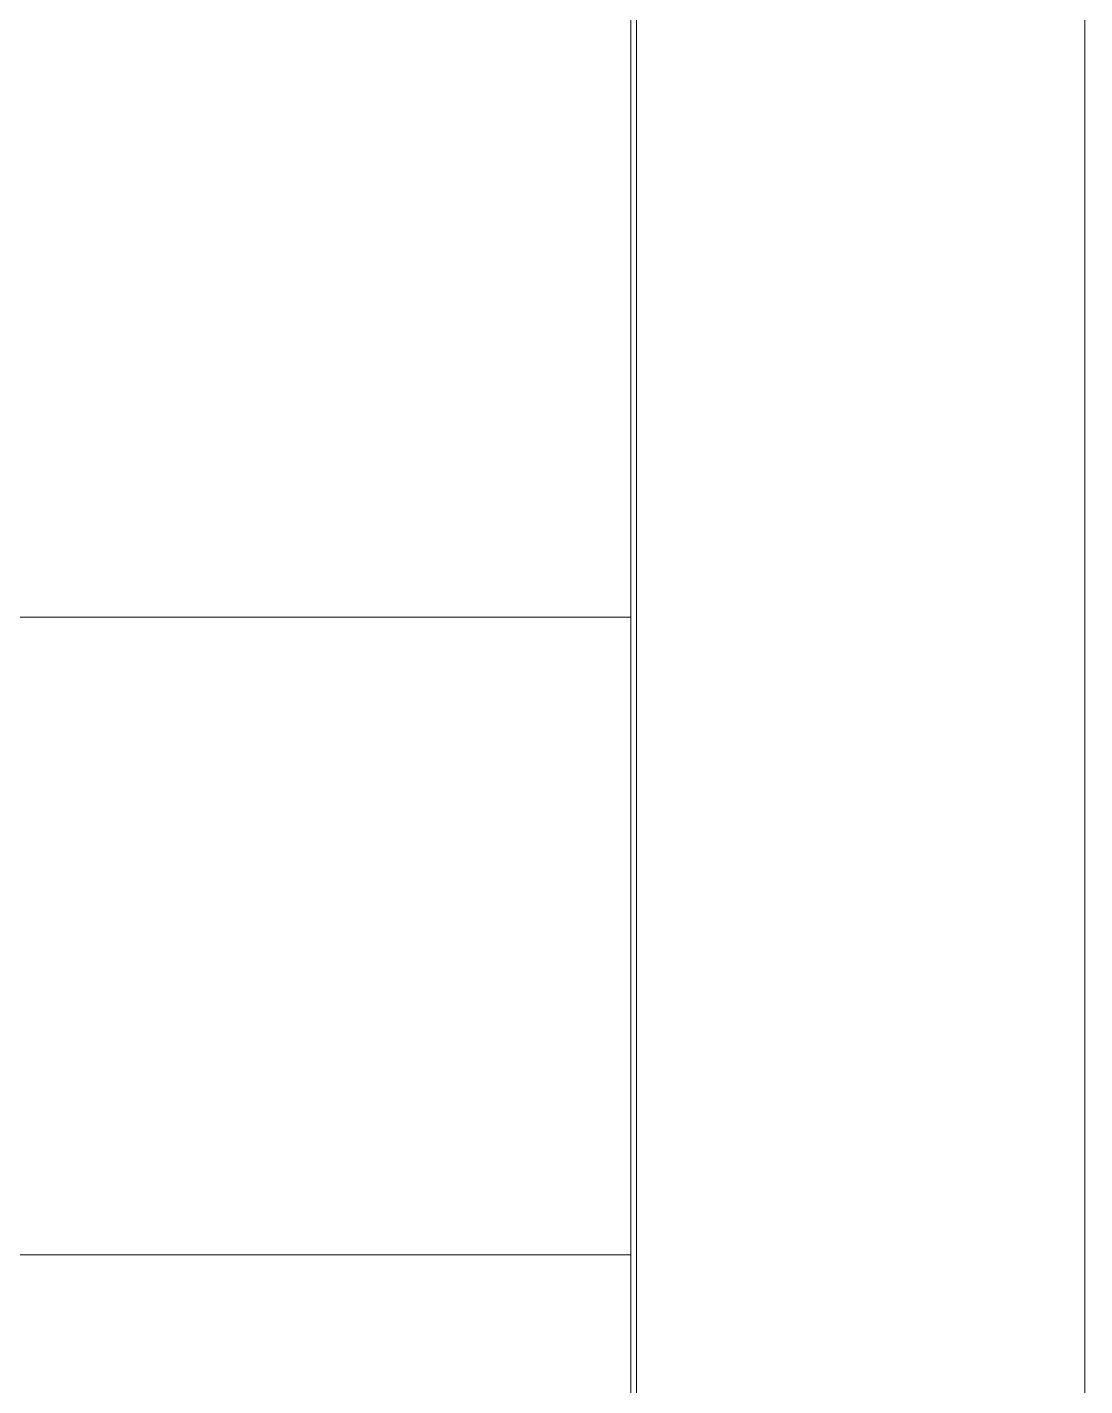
# Model space of a CAD drawing. Header units: millimetres. Extents: x 24 to 5990, y 50 to 4250.
# Drawn here: x 5872.8 to 5990, y 1023.9 to 1174.4 of the extents above; entities that cross this region are included whole.
import ezdxf

# ---------------------------------------------------------------- set-up
doc = ezdxf.new("R2010")
doc.units = ezdxf.units.MM
doc.linetypes.add('XKITLINE00', pattern=[0])
doc.layers.add('DrawingSheet', color=5, linetype='Continuous', lineweight=0)
doc.layers.add('OtherObjectType', color=1, linetype='Continuous', lineweight=0)

# ---------------------------------------------------------------- blocks, each defined once
blk = doc.blocks.new('*A3')
at = {"layer": 'DrawingSheet', "color": 5, "linetype": 'XKITLINE00', "lineweight": 0}
blk.add_line((5990, 50), (5990, 4250), dxfattribs=at)
blk = doc.blocks.new('*A5')
at = {"layer": 'OtherObjectType', "color": 7, "linetype": 'XKITLINE00', "lineweight": 0}
for p, q in [((5990, 50), (5990, 4250)), ((5939.69, 4202.98), (5939.69, 96)), ((5940.31, 4203.49), (5940.31, 96.51)), ((5399, 1109.01), (5939.69, 1109.01)), ((5399, 1038.38), (5939.69, 1038.38))]:
    blk.add_line(p, q, dxfattribs=at)

msp = doc.modelspace()

# ---------------------------------------------------------------- block references
at = {"lineweight": 0}
for name in ['*A3', '*A5']:
    msp.add_blockref(name, (0, 0), dxfattribs=at)

doc.saveas('drawing.dxf')
